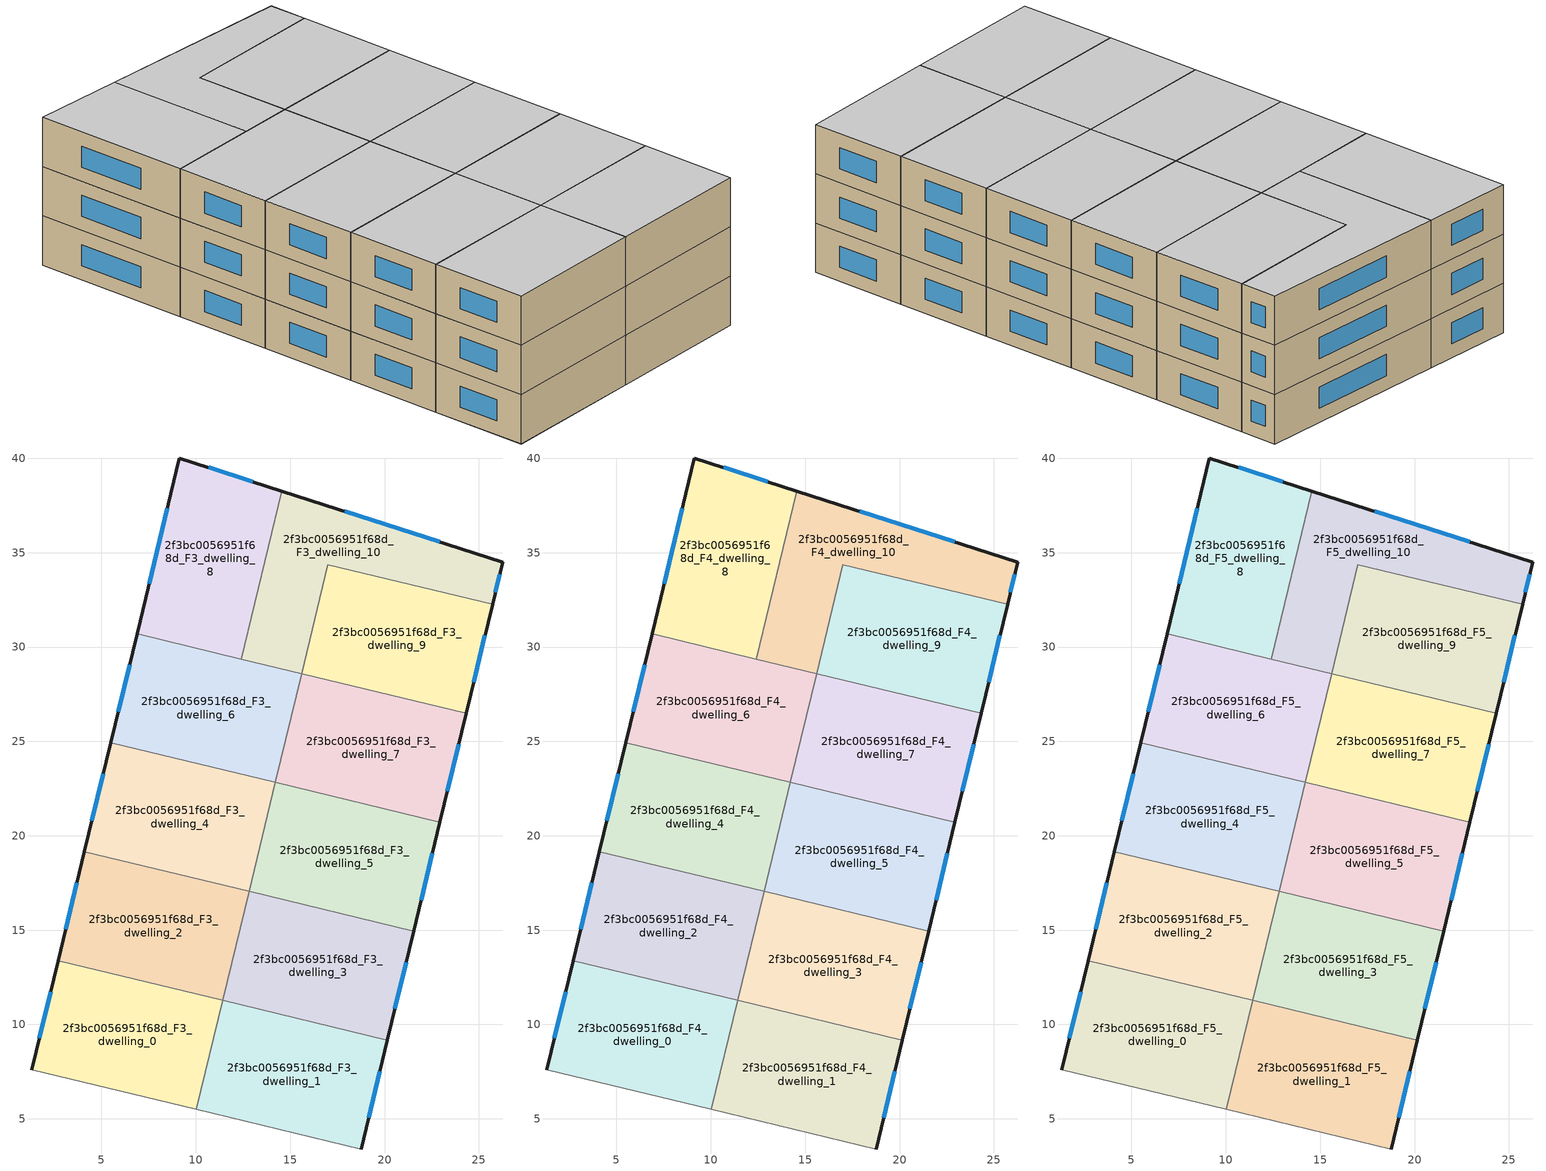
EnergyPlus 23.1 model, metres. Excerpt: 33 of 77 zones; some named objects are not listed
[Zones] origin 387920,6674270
2f3bc0056951f68d_F3_dwelling_0
 floor to 2f3bc0056951f68d_F2_dwelling_0 (EU_floor_Construction): 11.43,11.28 10.03,5.51 1.31,7.61 2.7,13.38 z9
 wall outside (EU_wall_Construction): 2.7,13.38 1.31,7.61 z9:12
 wall adiabatic (EU_wall_Construction): 1.31,7.61 10.03,5.51 z9:12
 wall to 2f3bc0056951f68d_F3_dwelling_1 (EU_wall_Construction): 10.03,5.51 11.43,11.28 z9:12
 wall to 2f3bc0056951f68d_F3_dwelling_2 (EU_wall_Construction): 11.43,11.28 2.7,13.38 z9:12
 window (EU_Window_Construction): 2.3,11.74 1.71,9.26 z9.86:11.14
2f3bc0056951f68d_F3_dwelling_1
 floor to 2f3bc0056951f68d_F2_dwelling_1 (EU_floor_Construction): 20.15,9.17 18.75,3.4 10.03,5.51 11.43,11.28 z9
 wall outside (EU_wall_Construction): 18.75,3.4 20.15,9.17 z9:12
 wall adiabatic (EU_wall_Construction): 10.03,5.51 18.75,3.4 z9:12
 wall to 2f3bc0056951f68d_F3_dwelling_3 (EU_wall_Construction): 20.15,9.17 11.43,11.28 z9:12
 window (EU_Window_Construction): 19.15,5.05 19.75,7.52 z9.86:11.14
2f3bc0056951f68d_F3_dwelling_10
 floor to 2f3bc0056951f68d_F2_dwelling_10 (EU_floor_Construction): 26.26,34.49 25.72,32.26 17,34.37 15.61,28.6 12.41,29.37 14.56,38.27 z9
 wall outside (EU_wall_Construction): 25.72,32.26 26.26,34.49 14.56,38.27 z9:12
 wall to 2f3bc0056951f68d_F3_dwelling_9 (EU_wall_Construction): 15.61,28.6 17,34.37 25.72,32.26 z9:12
 wall to 2f3bc0056951f68d_F3_dwelling_8 (EU_wall_Construction): 14.56,38.27 12.41,29.37 z9:12
 wall to 2f3bc0056951f68d_F3_dwelling_6 (EU_wall_Construction): 12.41,29.37 15.61,28.6 z9:12
 window (EU_Window_Construction): 22.92,35.57 17.9,37.19 / 25.88,32.9 26.11,33.85 z9.86:11.14
2f3bc0056951f68d_F3_dwelling_2
 floor to 2f3bc0056951f68d_F2_dwelling_2 (EU_floor_Construction): 12.82,17.05 11.43,11.28 2.7,13.38 4.1,19.16 z9
 wall outside (EU_wall_Construction): 4.1,19.16 2.7,13.38 z9:12
 wall to 2f3bc0056951f68d_F3_dwelling_4 (EU_wall_Construction): 12.82,17.05 4.1,19.16 z9:12
 wall to 2f3bc0056951f68d_F3_dwelling_3 (EU_wall_Construction): 11.43,11.28 12.82,17.05 z9:12
 window (EU_Window_Construction): 3.7,17.51 3.1,15.03 z9.86:11.14
2f3bc0056951f68d_F3_dwelling_3
 floor to 2f3bc0056951f68d_F2_dwelling_3 (EU_floor_Construction): 21.54,14.95 20.15,9.17 11.43,11.28 12.82,17.05 z9
 wall outside (EU_wall_Construction): 20.15,9.17 21.54,14.95 z9:12
 wall to 2f3bc0056951f68d_F3_dwelling_5 (EU_wall_Construction): 21.54,14.95 12.82,17.05 z9:12
 window (EU_Window_Construction): 20.55,10.82 21.14,13.3 z9.86:11.14
2f3bc0056951f68d_F3_dwelling_4
 floor to 2f3bc0056951f68d_F2_dwelling_4 (EU_floor_Construction): 14.21,22.82 12.82,17.05 4.1,19.16 5.49,24.93 z9
 wall outside (EU_wall_Construction): 5.49,24.93 4.1,19.16 z9:12
 wall to 2f3bc0056951f68d_F3_dwelling_6 (EU_wall_Construction): 14.21,22.82 5.49,24.93 z9:12
 wall to 2f3bc0056951f68d_F3_dwelling_5 (EU_wall_Construction): 12.82,17.05 14.21,22.82 z9:12
 window (EU_Window_Construction): 5.09,23.28 4.49,20.81 z9.86:11.14
2f3bc0056951f68d_F3_dwelling_5
 floor to 2f3bc0056951f68d_F2_dwelling_5 (EU_floor_Construction): 22.93,20.72 21.54,14.95 12.82,17.05 14.21,22.82 z9
 wall outside (EU_wall_Construction): 21.54,14.95 22.93,20.72 z9:12
 wall to 2f3bc0056951f68d_F3_dwelling_7 (EU_wall_Construction): 22.93,20.72 14.21,22.82 z9:12
 window (EU_Window_Construction): 21.94,16.6 22.54,19.07 z9.86:11.14
2f3bc0056951f68d_F3_dwelling_6
 floor to 2f3bc0056951f68d_F2_dwelling_6 (EU_floor_Construction): 15.61,28.6 14.21,22.82 5.49,24.93 6.88,30.7 z9
 wall outside (EU_wall_Construction): 6.88,30.7 5.49,24.93 z9:12
 wall to 2f3bc0056951f68d_F3_dwelling_7 (EU_wall_Construction): 14.21,22.82 15.61,28.6 z9:12
 wall to 2f3bc0056951f68d_F3_dwelling_8 (EU_wall_Construction): 12.41,29.37 6.88,30.7 z9:12
 window (EU_Window_Construction): 6.49,29.05 5.89,26.58 z9.86:11.14
2f3bc0056951f68d_F3_dwelling_7
 floor to 2f3bc0056951f68d_F2_dwelling_7 (EU_floor_Construction): 24.33,26.49 22.93,20.72 14.21,22.82 15.61,28.6 z9
 wall outside (EU_wall_Construction): 22.93,20.72 24.33,26.49 z9:12
 wall to 2f3bc0056951f68d_F3_dwelling_9 (EU_wall_Construction): 24.33,26.49 15.61,28.6 z9:12
 window (EU_Window_Construction): 23.33,22.37 23.93,24.84 z9.86:11.14
2f3bc0056951f68d_F3_dwelling_8
 floor to 2f3bc0056951f68d_F2_dwelling_8 (EU_floor_Construction): 14.56,38.27 12.41,29.37 6.88,30.7 9.13,40.02 z9
 wall outside (EU_wall_Construction): 14.56,38.27 9.13,40.02 6.88,30.7 z9:12
 window (EU_Window_Construction): 13.01,38.77 10.68,39.52 / 8.49,37.36 7.53,33.36 z9.86:11.14
2f3bc0056951f68d_F3_dwelling_9
 floor to 2f3bc0056951f68d_F2_dwelling_9 (EU_floor_Construction): 25.72,32.26 24.33,26.49 15.61,28.6 17,34.37 z9
 wall outside (EU_wall_Construction): 24.33,26.49 25.72,32.26 z9:12
 window (EU_Window_Construction): 24.73,28.14 25.32,30.61 z9.86:11.14
2f3bc0056951f68d_F4_dwelling_0
 floor to 2f3bc0056951f68d_F3_dwelling_0 (EU_floor_Construction): 11.43,11.28 10.03,5.51 1.31,7.61 2.7,13.38 z12
 wall outside (EU_wall_Construction): 2.7,13.38 1.31,7.61 z12:15
 wall adiabatic (EU_wall_Construction): 1.31,7.61 10.03,5.51 z12:15
 wall to 2f3bc0056951f68d_F4_dwelling_1 (EU_wall_Construction): 10.03,5.51 11.43,11.28 z12:15
 wall to 2f3bc0056951f68d_F4_dwelling_2 (EU_wall_Construction): 11.43,11.28 2.7,13.38 z12:15
 window (EU_Window_Construction): 2.3,11.74 1.71,9.26 z12.86:14.14
2f3bc0056951f68d_F4_dwelling_1
 floor to 2f3bc0056951f68d_F3_dwelling_1 (EU_floor_Construction): 20.15,9.17 18.75,3.4 10.03,5.51 11.43,11.28 z12
 wall outside (EU_wall_Construction): 18.75,3.4 20.15,9.17 z12:15
 wall adiabatic (EU_wall_Construction): 10.03,5.51 18.75,3.4 z12:15
 wall to 2f3bc0056951f68d_F4_dwelling_3 (EU_wall_Construction): 20.15,9.17 11.43,11.28 z12:15
 window (EU_Window_Construction): 19.15,5.05 19.75,7.52 z12.86:14.14
2f3bc0056951f68d_F4_dwelling_10
 floor to 2f3bc0056951f68d_F3_dwelling_10 (EU_floor_Construction): 26.26,34.49 25.72,32.26 17,34.37 15.61,28.6 12.41,29.37 14.56,38.27 z12
 wall outside (EU_wall_Construction): 25.72,32.26 26.26,34.49 14.56,38.27 z12:15
 wall to 2f3bc0056951f68d_F4_dwelling_9 (EU_wall_Construction): 15.61,28.6 17,34.37 25.72,32.26 z12:15
 wall to 2f3bc0056951f68d_F4_dwelling_8 (EU_wall_Construction): 14.56,38.27 12.41,29.37 z12:15
 wall to 2f3bc0056951f68d_F4_dwelling_6 (EU_wall_Construction): 12.41,29.37 15.61,28.6 z12:15
 window (EU_Window_Construction): 22.92,35.57 17.9,37.19 / 25.88,32.9 26.11,33.85 z12.86:14.14
2f3bc0056951f68d_F4_dwelling_2
 floor to 2f3bc0056951f68d_F3_dwelling_2 (EU_floor_Construction): 12.82,17.05 11.43,11.28 2.7,13.38 4.1,19.16 z12
 wall outside (EU_wall_Construction): 4.1,19.16 2.7,13.38 z12:15
 wall to 2f3bc0056951f68d_F4_dwelling_4 (EU_wall_Construction): 12.82,17.05 4.1,19.16 z12:15
 wall to 2f3bc0056951f68d_F4_dwelling_3 (EU_wall_Construction): 11.43,11.28 12.82,17.05 z12:15
 window (EU_Window_Construction): 3.7,17.51 3.1,15.03 z12.86:14.14
2f3bc0056951f68d_F4_dwelling_3
 floor to 2f3bc0056951f68d_F3_dwelling_3 (EU_floor_Construction): 21.54,14.95 20.15,9.17 11.43,11.28 12.82,17.05 z12
 wall outside (EU_wall_Construction): 20.15,9.17 21.54,14.95 z12:15
 wall to 2f3bc0056951f68d_F4_dwelling_5 (EU_wall_Construction): 21.54,14.95 12.82,17.05 z12:15
 window (EU_Window_Construction): 20.55,10.82 21.14,13.3 z12.86:14.14
2f3bc0056951f68d_F4_dwelling_4
 floor to 2f3bc0056951f68d_F3_dwelling_4 (EU_floor_Construction): 14.21,22.82 12.82,17.05 4.1,19.16 5.49,24.93 z12
 wall outside (EU_wall_Construction): 5.49,24.93 4.1,19.16 z12:15
 wall to 2f3bc0056951f68d_F4_dwelling_6 (EU_wall_Construction): 14.21,22.82 5.49,24.93 z12:15
 wall to 2f3bc0056951f68d_F4_dwelling_5 (EU_wall_Construction): 12.82,17.05 14.21,22.82 z12:15
 window (EU_Window_Construction): 5.09,23.28 4.49,20.81 z12.86:14.14
2f3bc0056951f68d_F4_dwelling_5
 floor to 2f3bc0056951f68d_F3_dwelling_5 (EU_floor_Construction): 22.93,20.72 21.54,14.95 12.82,17.05 14.21,22.82 z12
 wall outside (EU_wall_Construction): 21.54,14.95 22.93,20.72 z12:15
 wall to 2f3bc0056951f68d_F4_dwelling_7 (EU_wall_Construction): 22.93,20.72 14.21,22.82 z12:15
 window (EU_Window_Construction): 21.94,16.6 22.54,19.07 z12.86:14.14
2f3bc0056951f68d_F4_dwelling_6
 floor to 2f3bc0056951f68d_F3_dwelling_6 (EU_floor_Construction): 15.61,28.6 14.21,22.82 5.49,24.93 6.88,30.7 z12
 wall outside (EU_wall_Construction): 6.88,30.7 5.49,24.93 z12:15
 wall to 2f3bc0056951f68d_F4_dwelling_7 (EU_wall_Construction): 14.21,22.82 15.61,28.6 z12:15
 wall to 2f3bc0056951f68d_F4_dwelling_8 (EU_wall_Construction): 12.41,29.37 6.88,30.7 z12:15
 window (EU_Window_Construction): 6.49,29.05 5.89,26.58 z12.86:14.14
2f3bc0056951f68d_F4_dwelling_7
 floor to 2f3bc0056951f68d_F3_dwelling_7 (EU_floor_Construction): 24.33,26.49 22.93,20.72 14.21,22.82 15.61,28.6 z12
 wall outside (EU_wall_Construction): 22.93,20.72 24.33,26.49 z12:15
 wall to 2f3bc0056951f68d_F4_dwelling_9 (EU_wall_Construction): 24.33,26.49 15.61,28.6 z12:15
 window (EU_Window_Construction): 23.33,22.37 23.93,24.84 z12.86:14.14
2f3bc0056951f68d_F4_dwelling_8
 floor to 2f3bc0056951f68d_F3_dwelling_8 (EU_floor_Construction): 14.56,38.27 12.41,29.37 6.88,30.7 9.13,40.02 z12
 wall outside (EU_wall_Construction): 14.56,38.27 9.13,40.02 6.88,30.7 z12:15
 window (EU_Window_Construction): 13.01,38.77 10.68,39.52 / 8.49,37.36 7.53,33.36 z12.86:14.14
2f3bc0056951f68d_F4_dwelling_9
 floor to 2f3bc0056951f68d_F3_dwelling_9 (EU_floor_Construction): 25.72,32.26 24.33,26.49 15.61,28.6 17,34.37 z12
 wall outside (EU_wall_Construction): 24.33,26.49 25.72,32.26 z12:15
 window (EU_Window_Construction): 24.73,28.14 25.32,30.61 z12.86:14.14
2f3bc0056951f68d_F5_dwelling_0
 floor to 2f3bc0056951f68d_F4_dwelling_0 (EU_floor_Construction): 11.43,11.28 10.03,5.51 1.31,7.61 2.7,13.38 z15
 wall outside (EU_wall_Construction): 2.7,13.38 1.31,7.61 z15:18
 wall adiabatic (EU_wall_Construction): 1.31,7.61 10.03,5.51 z15:18
 wall to 2f3bc0056951f68d_F5_dwelling_1 (EU_wall_Construction): 10.03,5.51 11.43,11.28 z15:18
 wall to 2f3bc0056951f68d_F5_dwelling_2 (EU_wall_Construction): 11.43,11.28 2.7,13.38 z15:18
 window (EU_Window_Construction): 2.3,11.74 1.71,9.26 z15.86:17.14
 ceiling to 2f3bc0056951f68d_F6_dwelling_0 (EU_floor_Construction): 10.03,5.51 11.43,11.28 2.7,13.38 1.31,7.61 z18
2f3bc0056951f68d_F5_dwelling_1
 floor to 2f3bc0056951f68d_F4_dwelling_1 (EU_floor_Construction): 20.15,9.17 18.75,3.4 10.03,5.51 11.43,11.28 z15
 wall outside (EU_wall_Construction): 18.75,3.4 20.15,9.17 z15:18
 wall adiabatic (EU_wall_Construction): 10.03,5.51 18.75,3.4 z15:18
 wall to 2f3bc0056951f68d_F5_dwelling_3 (EU_wall_Construction): 20.15,9.17 11.43,11.28 z15:18
 window (EU_Window_Construction): 19.15,5.05 19.75,7.52 z15.86:17.14
 ceiling to 2f3bc0056951f68d_F6_dwelling_1 (EU_floor_Construction): 18.75,3.4 20.15,9.17 11.43,11.28 10.03,5.51 z18
2f3bc0056951f68d_F5_dwelling_10
 floor to 2f3bc0056951f68d_F4_dwelling_10 (EU_floor_Construction): 26.26,34.49 25.72,32.26 17,34.37 15.61,28.6 12.41,29.37 14.56,38.27 z15
 wall outside (EU_wall_Construction): 25.72,32.26 26.26,34.49 14.56,38.27 z15:18
 wall to 2f3bc0056951f68d_F5_dwelling_9 (EU_wall_Construction): 15.61,28.6 17,34.37 25.72,32.26 z15:18
 wall to 2f3bc0056951f68d_F5_dwelling_8 (EU_wall_Construction): 14.56,38.27 12.41,29.37 z15:18
 wall to 2f3bc0056951f68d_F5_dwelling_6 (EU_wall_Construction): 12.41,29.37 15.61,28.6 z15:18
 window (EU_Window_Construction): 22.92,35.57 17.9,37.19 / 25.88,32.9 26.11,33.85 z15.86:17.14
 ceiling to 2f3bc0056951f68d_F6_dwelling_10 (EU_floor_Construction): 25.72,32.26 26.26,34.49 14.56,38.27 12.41,29.37 15.61,28.6 17,34.37 z18
2f3bc0056951f68d_F5_dwelling_2
 floor to 2f3bc0056951f68d_F4_dwelling_2 (EU_floor_Construction): 12.82,17.05 11.43,11.28 2.7,13.38 4.1,19.16 z15
 wall outside (EU_wall_Construction): 4.1,19.16 2.7,13.38 z15:18
 wall to 2f3bc0056951f68d_F5_dwelling_4 (EU_wall_Construction): 12.82,17.05 4.1,19.16 z15:18
 wall to 2f3bc0056951f68d_F5_dwelling_3 (EU_wall_Construction): 11.43,11.28 12.82,17.05 z15:18
 window (EU_Window_Construction): 3.7,17.51 3.1,15.03 z15.86:17.14
 ceiling to 2f3bc0056951f68d_F6_dwelling_2 (EU_floor_Construction): 11.43,11.28 12.82,17.05 4.1,19.16 2.7,13.38 z18
2f3bc0056951f68d_F5_dwelling_3
 floor to 2f3bc0056951f68d_F4_dwelling_3 (EU_floor_Construction): 21.54,14.95 20.15,9.17 11.43,11.28 12.82,17.05 z15
 wall outside (EU_wall_Construction): 20.15,9.17 21.54,14.95 z15:18
 wall to 2f3bc0056951f68d_F5_dwelling_5 (EU_wall_Construction): 21.54,14.95 12.82,17.05 z15:18
 window (EU_Window_Construction): 20.55,10.82 21.14,13.3 z15.86:17.14
 ceiling to 2f3bc0056951f68d_F6_dwelling_3 (EU_floor_Construction): 20.15,9.17 21.54,14.95 12.82,17.05 11.43,11.28 z18
2f3bc0056951f68d_F5_dwelling_4
 floor to 2f3bc0056951f68d_F4_dwelling_4 (EU_floor_Construction): 14.21,22.82 12.82,17.05 4.1,19.16 5.49,24.93 z15
 wall outside (EU_wall_Construction): 5.49,24.93 4.1,19.16 z15:18
 wall to 2f3bc0056951f68d_F5_dwelling_6 (EU_wall_Construction): 14.21,22.82 5.49,24.93 z15:18
 wall to 2f3bc0056951f68d_F5_dwelling_5 (EU_wall_Construction): 12.82,17.05 14.21,22.82 z15:18
 window (EU_Window_Construction): 5.09,23.28 4.49,20.81 z15.86:17.14
 ceiling to 2f3bc0056951f68d_F6_dwelling_4 (EU_floor_Construction): 12.82,17.05 14.21,22.82 5.49,24.93 4.1,19.16 z18
2f3bc0056951f68d_F5_dwelling_5
 floor to 2f3bc0056951f68d_F4_dwelling_5 (EU_floor_Construction): 22.93,20.72 21.54,14.95 12.82,17.05 14.21,22.82 z15
 wall outside (EU_wall_Construction): 21.54,14.95 22.93,20.72 z15:18
 wall to 2f3bc0056951f68d_F5_dwelling_7 (EU_wall_Construction): 22.93,20.72 14.21,22.82 z15:18
 window (EU_Window_Construction): 21.94,16.6 22.54,19.07 z15.86:17.14
 ceiling to 2f3bc0056951f68d_F6_dwelling_5 (EU_floor_Construction): 21.54,14.95 22.93,20.72 14.21,22.82 12.82,17.05 z18
2f3bc0056951f68d_F5_dwelling_6
 floor to 2f3bc0056951f68d_F4_dwelling_6 (EU_floor_Construction): 15.61,28.6 14.21,22.82 5.49,24.93 6.88,30.7 z15
 wall outside (EU_wall_Construction): 6.88,30.7 5.49,24.93 z15:18
 wall to 2f3bc0056951f68d_F5_dwelling_7 (EU_wall_Construction): 14.21,22.82 15.61,28.6 z15:18
 wall to 2f3bc0056951f68d_F5_dwelling_8 (EU_wall_Construction): 12.41,29.37 6.88,30.7 z15:18
 window (EU_Window_Construction): 6.49,29.05 5.89,26.58 z15.86:17.14
 ceiling to 2f3bc0056951f68d_F6_dwelling_6 (EU_floor_Construction): 14.21,22.82 15.61,28.6 6.88,30.7 5.49,24.93 z18
2f3bc0056951f68d_F5_dwelling_7
 floor to 2f3bc0056951f68d_F4_dwelling_7 (EU_floor_Construction): 24.33,26.49 22.93,20.72 14.21,22.82 15.61,28.6 z15
 wall outside (EU_wall_Construction): 22.93,20.72 24.33,26.49 z15:18
 wall to 2f3bc0056951f68d_F5_dwelling_9 (EU_wall_Construction): 24.33,26.49 15.61,28.6 z15:18
 window (EU_Window_Construction): 23.33,22.37 23.93,24.84 z15.86:17.14
 ceiling to 2f3bc0056951f68d_F6_dwelling_7 (EU_floor_Construction): 22.93,20.72 24.33,26.49 15.61,28.6 14.21,22.82 z18
2f3bc0056951f68d_F5_dwelling_8
 floor to 2f3bc0056951f68d_F4_dwelling_8 (EU_floor_Construction): 14.56,38.27 12.41,29.37 6.88,30.7 9.13,40.02 z15
 wall outside (EU_wall_Construction): 14.56,38.27 9.13,40.02 6.88,30.7 z15:18
 window (EU_Window_Construction): 13.01,38.77 10.68,39.52 / 8.49,37.36 7.53,33.36 z15.86:17.14
 ceiling to 2f3bc0056951f68d_F6_dwelling_8 (EU_floor_Construction): 12.41,29.37 14.56,38.27 9.13,40.02 6.88,30.7 z18
2f3bc0056951f68d_F5_dwelling_9
 floor to 2f3bc0056951f68d_F4_dwelling_9 (EU_floor_Construction): 25.72,32.26 24.33,26.49 15.61,28.6 17,34.37 z15
 wall outside (EU_wall_Construction): 24.33,26.49 25.72,32.26 z15:18
 window (EU_Window_Construction): 24.73,28.14 25.32,30.61 z15.86:17.14
 ceiling to 2f3bc0056951f68d_F6_dwelling_9 (EU_floor_Construction): 24.33,26.49 25.72,32.26 17,34.37 15.61,28.6 z18
[Building]
EU S2 Campaign: North Axis=0; Terrain=City; Solar Distribution=FullExterior
[Site:Location]
Helsinki-Vantaa.AP: Latitude=60.317; Longitude=24.963; Time Zone=2; Elevation=54.6
[SizingPeriod:WeatherFileDays]
AnnualSizingPeriod: Begin Month=1; Begin Day of Month=1; End Month=12; End Day of Month=31; Day of Week for Start Day=Monday; Use Weather File Daylight Saving Period=No; Use Weather File Rain and Snow Indicators=No
[MATERIAL]
EU_InternalMass_Material: Roughness=MediumRough; Thickness=0.1; Conductivity=1; Density=1800; Specific Heat=900; Thermal Absorptance=0.9; Solar Absorptance=0.7; Visible Absorptance=0.7
[MATERIAL:NOMASS] Roughness=MediumRough; Thermal Absorptance=0.9; Solar Absorptance=0.7; Visible Absorptance=0.7
Name | Thermal Resistance
EU_wall_NoMass | 5.91765
EU_floor_NoMass | 6.2875
[WINDOWMATERIAL:SIMPLEGLAZINGSYSTEM]
EU_Window_SimpleGlazing: UFactor=0.994035; Solar Heat Gain Coefficient=0.7; Visible Transmittance=0.7
[CONSTRUCTION]
EU_wall_Construction: EU_wall_NoMass
EU_floor_Construction: EU_floor_NoMass
EU_Window_Construction: EU_Window_SimpleGlazing
EU_InternalMass_Construction: EU_InternalMass_Material
[ZONE] Type=1; Multiplier=1; Ceiling Height=autocalculate; Floor Area=autocalculate; Part of Total Floor Area=Yes
Name | Volume
2f3bc0056951f68d_F3_dwelling_0; 2f3bc0056951f68d_F4_dwelling_0; 2f3bc0056951f68d_F5_dwelling_0 | 159.869
2f3bc0056951f68d_F3_dwelling_1; 2f3bc0056951f68d_F4_dwelling_1; 2f3bc0056951f68d_F5_dwelling_1 | 159.859
2f3bc0056951f68d_F3_dwelling_10; 2f3bc0056951f68d_F4_dwelling_10; 2f3bc0056951f68d_F5_dwelling_10 | 159.857
2f3bc0056951f68d_F3_dwelling_2; 2f3bc0056951f68d_F4_dwelling_2; 2f3bc0056951f68d_F5_dwelling_2 | 159.853
2f3bc0056951f68d_F3_dwelling_3; 2f3bc0056951f68d_F4_dwelling_3; 2f3bc0056951f68d_F5_dwelling_3; 2f3bc0056951f68d_F3_dwelling_7; 2f3bc0056951f68d_F4_dwelling_7; 2f3bc0056951f68d_F5_dwelling_7 | 159.842
2f3bc0056951f68d_F3_dwelling_4; 2f3bc0056951f68d_F4_dwelling_4; 2f3bc0056951f68d_F5_dwelling_4 | 159.855
2f3bc0056951f68d_F3_dwelling_5; 2f3bc0056951f68d_F4_dwelling_5; 2f3bc0056951f68d_F5_dwelling_5 | 159.848
2f3bc0056951f68d_F3_dwelling_6; 2f3bc0056951f68d_F4_dwelling_6; 2f3bc0056951f68d_F5_dwelling_6 | 159.854
2f3bc0056951f68d_F3_dwelling_8; 2f3bc0056951f68d_F4_dwelling_8; 2f3bc0056951f68d_F5_dwelling_8 | 159.849
2f3bc0056951f68d_F3_dwelling_9; 2f3bc0056951f68d_F4_dwelling_9; 2f3bc0056951f68d_F5_dwelling_9 | 159.847
[INTERNALMASS] Construction=EU_InternalMass_Construction
Name | Zone or ZoneList | Surface Area
2f3bc0056951f68d_F3_dwelling_0_EU_InternalMass | 2f3bc0056951f68d_F3_dwelling_0 | 53.2879
2f3bc0056951f68d_F3_dwelling_1_EU_InternalMass | 2f3bc0056951f68d_F3_dwelling_1 | 53.2868
2f3bc0056951f68d_F3_dwelling_2_EU_InternalMass | 2f3bc0056951f68d_F3_dwelling_2 | 53.2846
2f3bc0056951f68d_F3_dwelling_3_EU_InternalMass | 2f3bc0056951f68d_F3_dwelling_3 | 53.2793
2f3bc0056951f68d_F3_dwelling_4_EU_InternalMass | 2f3bc0056951f68d_F3_dwelling_4 | 53.2829
2f3bc0056951f68d_F3_dwelling_5_EU_InternalMass | 2f3bc0056951f68d_F3_dwelling_5 | 53.2832
2f3bc0056951f68d_F3_dwelling_6_EU_InternalMass | 2f3bc0056951f68d_F3_dwelling_6 | 53.2846
2f3bc0056951f68d_F3_dwelling_7_EU_InternalMass | 2f3bc0056951f68d_F3_dwelling_7 | 53.2793
2f3bc0056951f68d_F3_dwelling_8_EU_InternalMass | 2f3bc0056951f68d_F3_dwelling_8 | 53.286
2f3bc0056951f68d_F3_dwelling_9_EU_InternalMass | 2f3bc0056951f68d_F3_dwelling_9 | 53.2832
2f3bc0056951f68d_F3_dwelling_10_EU_InternalMass | 2f3bc0056951f68d_F3_dwelling_10 | 53.2859
2f3bc0056951f68d_F4_dwelling_0_EU_InternalMass | 2f3bc0056951f68d_F4_dwelling_0 | 53.2879
2f3bc0056951f68d_F4_dwelling_1_EU_InternalMass | 2f3bc0056951f68d_F4_dwelling_1 | 53.2868
2f3bc0056951f68d_F4_dwelling_2_EU_InternalMass | 2f3bc0056951f68d_F4_dwelling_2 | 53.2846
2f3bc0056951f68d_F4_dwelling_3_EU_InternalMass | 2f3bc0056951f68d_F4_dwelling_3 | 53.2793
2f3bc0056951f68d_F4_dwelling_4_EU_InternalMass | 2f3bc0056951f68d_F4_dwelling_4 | 53.2829
2f3bc0056951f68d_F4_dwelling_5_EU_InternalMass | 2f3bc0056951f68d_F4_dwelling_5 | 53.2832
2f3bc0056951f68d_F4_dwelling_6_EU_InternalMass | 2f3bc0056951f68d_F4_dwelling_6 | 53.2846
2f3bc0056951f68d_F4_dwelling_7_EU_InternalMass | 2f3bc0056951f68d_F4_dwelling_7 | 53.2793
2f3bc0056951f68d_F4_dwelling_8_EU_InternalMass | 2f3bc0056951f68d_F4_dwelling_8 | 53.286
2f3bc0056951f68d_F4_dwelling_9_EU_InternalMass | 2f3bc0056951f68d_F4_dwelling_9 | 53.2832
2f3bc0056951f68d_F4_dwelling_10_EU_InternalMass | 2f3bc0056951f68d_F4_dwelling_10 | 53.2859
2f3bc0056951f68d_F5_dwelling_0_EU_InternalMass | 2f3bc0056951f68d_F5_dwelling_0 | 53.2879
2f3bc0056951f68d_F5_dwelling_1_EU_InternalMass | 2f3bc0056951f68d_F5_dwelling_1 | 53.2868
2f3bc0056951f68d_F5_dwelling_2_EU_InternalMass | 2f3bc0056951f68d_F5_dwelling_2 | 53.2846
2f3bc0056951f68d_F5_dwelling_3_EU_InternalMass | 2f3bc0056951f68d_F5_dwelling_3 | 53.2793
2f3bc0056951f68d_F5_dwelling_4_EU_InternalMass | 2f3bc0056951f68d_F5_dwelling_4 | 53.2829
2f3bc0056951f68d_F5_dwelling_5_EU_InternalMass | 2f3bc0056951f68d_F5_dwelling_5 | 53.2832
2f3bc0056951f68d_F5_dwelling_6_EU_InternalMass | 2f3bc0056951f68d_F5_dwelling_6 | 53.2846
2f3bc0056951f68d_F5_dwelling_7_EU_InternalMass | 2f3bc0056951f68d_F5_dwelling_7 | 53.2793
2f3bc0056951f68d_F5_dwelling_8_EU_InternalMass | 2f3bc0056951f68d_F5_dwelling_8 | 53.286
2f3bc0056951f68d_F5_dwelling_9_EU_InternalMass | 2f3bc0056951f68d_F5_dwelling_9 | 53.2832
2f3bc0056951f68d_F5_dwelling_10_EU_InternalMass | 2f3bc0056951f68d_F5_dwelling_10 | 53.2859
[OTHEREQUIPMENT] Fuel Type=Electricity; Design Level Calculation Method=Watts/Area; Power per Zone Floor Area=1; Fraction Latent=0; Fraction Radiant=0; Fraction Lost=0; Carbon Dioxide Generation Rate=0; EndUse Subcategory=EU_Step8_InternalGains
Name | Zone or ZoneList or Space or SpaceList | Schedule
EU_Step8_InternalGain_2f3bc0056951f68d_F3_dwelling_0_f000 | 2f3bc0056951f68d_F3_dwelling_0 | EU_Step8_GainSchedule_2f3bc0056951f68d_F3_dwelling_0_f000
EU_Step8_InternalGain_2f3bc0056951f68d_F3_dwelling_1_f000 | 2f3bc0056951f68d_F3_dwelling_1 | EU_Step8_GainSchedule_2f3bc0056951f68d_F3_dwelling_1_f000
EU_Step8_InternalGain_2f3bc0056951f68d_F3_dwelling_2_f000 | 2f3bc0056951f68d_F3_dwelling_2 | EU_Step8_GainSchedule_2f3bc0056951f68d_F3_dwelling_2_f000
EU_Step8_InternalGain_2f3bc0056951f68d_F3_dwelling_3_f000 | 2f3bc0056951f68d_F3_dwelling_3 | EU_Step8_GainSchedule_2f3bc0056951f68d_F3_dwelling_3_f000
EU_Step8_InternalGain_2f3bc0056951f68d_F3_dwelling_4_f000 | 2f3bc0056951f68d_F3_dwelling_4 | EU_Step8_GainSchedule_2f3bc0056951f68d_F3_dwelling_4_f000
EU_Step8_InternalGain_2f3bc0056951f68d_F3_dwelling_5_f000 | 2f3bc0056951f68d_F3_dwelling_5 | EU_Step8_GainSchedule_2f3bc0056951f68d_F3_dwelling_5_f000
EU_Step8_InternalGain_2f3bc0056951f68d_F3_dwelling_6_f000 | 2f3bc0056951f68d_F3_dwelling_6 | EU_Step8_GainSchedule_2f3bc0056951f68d_F3_dwelling_6_f000
EU_Step8_InternalGain_2f3bc0056951f68d_F3_dwelling_7_f000 | 2f3bc0056951f68d_F3_dwelling_7 | EU_Step8_GainSchedule_2f3bc0056951f68d_F3_dwelling_7_f000
EU_Step8_InternalGain_2f3bc0056951f68d_F3_dwelling_8_f000 | 2f3bc0056951f68d_F3_dwelling_8 | EU_Step8_GainSchedule_2f3bc0056951f68d_F3_dwelling_8_f000
EU_Step8_InternalGain_2f3bc0056951f68d_F3_dwelling_9_f000 | 2f3bc0056951f68d_F3_dwelling_9 | EU_Step8_GainSchedule_2f3bc0056951f68d_F3_dwelling_9_f000
EU_Step8_InternalGain_2f3bc0056951f68d_F3_dwelling_10_f000 | 2f3bc0056951f68d_F3_dwelling_10 | EU_Step8_GainSchedule_2f3bc0056951f68d_F3_dwelling_10_f000
EU_Step8_InternalGain_2f3bc0056951f68d_F4_dwelling_0_f000 | 2f3bc0056951f68d_F4_dwelling_0 | EU_Step8_GainSchedule_2f3bc0056951f68d_F4_dwelling_0_f000
EU_Step8_InternalGain_2f3bc0056951f68d_F4_dwelling_1_f000 | 2f3bc0056951f68d_F4_dwelling_1 | EU_Step8_GainSchedule_2f3bc0056951f68d_F4_dwelling_1_f000
EU_Step8_InternalGain_2f3bc0056951f68d_F4_dwelling_2_f000 | 2f3bc0056951f68d_F4_dwelling_2 | EU_Step8_GainSchedule_2f3bc0056951f68d_F4_dwelling_2_f000
EU_Step8_InternalGain_2f3bc0056951f68d_F4_dwelling_3_f000 | 2f3bc0056951f68d_F4_dwelling_3 | EU_Step8_GainSchedule_2f3bc0056951f68d_F4_dwelling_3_f000
EU_Step8_InternalGain_2f3bc0056951f68d_F4_dwelling_4_f000 | 2f3bc0056951f68d_F4_dwelling_4 | EU_Step8_GainSchedule_2f3bc0056951f68d_F4_dwelling_4_f000
EU_Step8_InternalGain_2f3bc0056951f68d_F4_dwelling_5_f000 | 2f3bc0056951f68d_F4_dwelling_5 | EU_Step8_GainSchedule_2f3bc0056951f68d_F4_dwelling_5_f000
EU_Step8_InternalGain_2f3bc0056951f68d_F4_dwelling_6_f000 | 2f3bc0056951f68d_F4_dwelling_6 | EU_Step8_GainSchedule_2f3bc0056951f68d_F4_dwelling_6_f000
EU_Step8_InternalGain_2f3bc0056951f68d_F4_dwelling_7_f000 | 2f3bc0056951f68d_F4_dwelling_7 | EU_Step8_GainSchedule_2f3bc0056951f68d_F4_dwelling_7_f000
EU_Step8_InternalGain_2f3bc0056951f68d_F4_dwelling_8_f000 | 2f3bc0056951f68d_F4_dwelling_8 | EU_Step8_GainSchedule_2f3bc0056951f68d_F4_dwelling_8_f000
EU_Step8_InternalGain_2f3bc0056951f68d_F4_dwelling_9_f000 | 2f3bc0056951f68d_F4_dwelling_9 | EU_Step8_GainSchedule_2f3bc0056951f68d_F4_dwelling_9_f000
EU_Step8_InternalGain_2f3bc0056951f68d_F4_dwelling_10_f000 | 2f3bc0056951f68d_F4_dwelling_10 | EU_Step8_GainSchedule_2f3bc0056951f68d_F4_dwelling_10_f000
EU_Step8_InternalGain_2f3bc0056951f68d_F5_dwelling_0_f000 | 2f3bc0056951f68d_F5_dwelling_0 | EU_Step8_GainSchedule_2f3bc0056951f68d_F5_dwelling_0_f000
EU_Step8_InternalGain_2f3bc0056951f68d_F5_dwelling_1_f000 | 2f3bc0056951f68d_F5_dwelling_1 | EU_Step8_GainSchedule_2f3bc0056951f68d_F5_dwelling_1_f000
EU_Step8_InternalGain_2f3bc0056951f68d_F5_dwelling_2_f000 | 2f3bc0056951f68d_F5_dwelling_2 | EU_Step8_GainSchedule_2f3bc0056951f68d_F5_dwelling_2_f000
EU_Step8_InternalGain_2f3bc0056951f68d_F5_dwelling_3_f000 | 2f3bc0056951f68d_F5_dwelling_3 | EU_Step8_GainSchedule_2f3bc0056951f68d_F5_dwelling_3_f000
EU_Step8_InternalGain_2f3bc0056951f68d_F5_dwelling_4_f000 | 2f3bc0056951f68d_F5_dwelling_4 | EU_Step8_GainSchedule_2f3bc0056951f68d_F5_dwelling_4_f000
EU_Step8_InternalGain_2f3bc0056951f68d_F5_dwelling_5_f000 | 2f3bc0056951f68d_F5_dwelling_5 | EU_Step8_GainSchedule_2f3bc0056951f68d_F5_dwelling_5_f000
EU_Step8_InternalGain_2f3bc0056951f68d_F5_dwelling_6_f000 | 2f3bc0056951f68d_F5_dwelling_6 | EU_Step8_GainSchedule_2f3bc0056951f68d_F5_dwelling_6_f000
EU_Step8_InternalGain_2f3bc0056951f68d_F5_dwelling_7_f000 | 2f3bc0056951f68d_F5_dwelling_7 | EU_Step8_GainSchedule_2f3bc0056951f68d_F5_dwelling_7_f000
EU_Step8_InternalGain_2f3bc0056951f68d_F5_dwelling_8_f000 | 2f3bc0056951f68d_F5_dwelling_8 | EU_Step8_GainSchedule_2f3bc0056951f68d_F5_dwelling_8_f000
EU_Step8_InternalGain_2f3bc0056951f68d_F5_dwelling_9_f000 | 2f3bc0056951f68d_F5_dwelling_9 | EU_Step8_GainSchedule_2f3bc0056951f68d_F5_dwelling_9_f000
EU_Step8_InternalGain_2f3bc0056951f68d_F5_dwelling_10_f000 | 2f3bc0056951f68d_F5_dwelling_10 | EU_Step8_GainSchedule_2f3bc0056951f68d_F5_dwelling_10_f000
[ZONEVENTILATION:DESIGNFLOWRATE] Schedule=EU_AlwaysOn; Design Flow Rate Calculation Method=AirChanges/Hour; Air Changes per Hour=0.596421; Ventilation Type=Natural; Fan Pressure Rise=0; Fan Total Efficiency=1; Constant Term Coefficient=1; Temperature Term Coefficient=0; Velocity Term Coefficient=0; Velocity Squared Term Coefficient=0; Minimum Indoor Temperature=-100; Maximum Indoor Temperature=100; Delta Temperature=-100; Minimum Outdoor Temperature=-100; Maximum Outdoor Temperature=100; Maximum Wind Speed=40
Name | Zone or ZoneList or Space or SpaceList
EU_ConstantAir_2f3bc0056951f68d_F3_dwelling_0 | 2f3bc0056951f68d_F3_dwelling_0
EU_ConstantAir_2f3bc0056951f68d_F3_dwelling_1 | 2f3bc0056951f68d_F3_dwelling_1
EU_ConstantAir_2f3bc0056951f68d_F3_dwelling_2 | 2f3bc0056951f68d_F3_dwelling_2
EU_ConstantAir_2f3bc0056951f68d_F3_dwelling_3 | 2f3bc0056951f68d_F3_dwelling_3
EU_ConstantAir_2f3bc0056951f68d_F3_dwelling_4 | 2f3bc0056951f68d_F3_dwelling_4
EU_ConstantAir_2f3bc0056951f68d_F3_dwelling_5 | 2f3bc0056951f68d_F3_dwelling_5
EU_ConstantAir_2f3bc0056951f68d_F3_dwelling_6 | 2f3bc0056951f68d_F3_dwelling_6
EU_ConstantAir_2f3bc0056951f68d_F3_dwelling_7 | 2f3bc0056951f68d_F3_dwelling_7
EU_ConstantAir_2f3bc0056951f68d_F3_dwelling_8 | 2f3bc0056951f68d_F3_dwelling_8
EU_ConstantAir_2f3bc0056951f68d_F3_dwelling_9 | 2f3bc0056951f68d_F3_dwelling_9
EU_ConstantAir_2f3bc0056951f68d_F3_dwelling_10 | 2f3bc0056951f68d_F3_dwelling_10
EU_ConstantAir_2f3bc0056951f68d_F4_dwelling_0 | 2f3bc0056951f68d_F4_dwelling_0
EU_ConstantAir_2f3bc0056951f68d_F4_dwelling_1 | 2f3bc0056951f68d_F4_dwelling_1
EU_ConstantAir_2f3bc0056951f68d_F4_dwelling_2 | 2f3bc0056951f68d_F4_dwelling_2
EU_ConstantAir_2f3bc0056951f68d_F4_dwelling_3 | 2f3bc0056951f68d_F4_dwelling_3
EU_ConstantAir_2f3bc0056951f68d_F4_dwelling_4 | 2f3bc0056951f68d_F4_dwelling_4
EU_ConstantAir_2f3bc0056951f68d_F4_dwelling_5 | 2f3bc0056951f68d_F4_dwelling_5
EU_ConstantAir_2f3bc0056951f68d_F4_dwelling_6 | 2f3bc0056951f68d_F4_dwelling_6
EU_ConstantAir_2f3bc0056951f68d_F4_dwelling_7 | 2f3bc0056951f68d_F4_dwelling_7
EU_ConstantAir_2f3bc0056951f68d_F4_dwelling_8 | 2f3bc0056951f68d_F4_dwelling_8
EU_ConstantAir_2f3bc0056951f68d_F4_dwelling_9 | 2f3bc0056951f68d_F4_dwelling_9
EU_ConstantAir_2f3bc0056951f68d_F4_dwelling_10 | 2f3bc0056951f68d_F4_dwelling_10
EU_ConstantAir_2f3bc0056951f68d_F5_dwelling_0 | 2f3bc0056951f68d_F5_dwelling_0
EU_ConstantAir_2f3bc0056951f68d_F5_dwelling_1 | 2f3bc0056951f68d_F5_dwelling_1
EU_ConstantAir_2f3bc0056951f68d_F5_dwelling_2 | 2f3bc0056951f68d_F5_dwelling_2
EU_ConstantAir_2f3bc0056951f68d_F5_dwelling_3 | 2f3bc0056951f68d_F5_dwelling_3
EU_ConstantAir_2f3bc0056951f68d_F5_dwelling_4 | 2f3bc0056951f68d_F5_dwelling_4
EU_ConstantAir_2f3bc0056951f68d_F5_dwelling_5 | 2f3bc0056951f68d_F5_dwelling_5
EU_ConstantAir_2f3bc0056951f68d_F5_dwelling_6 | 2f3bc0056951f68d_F5_dwelling_6
EU_ConstantAir_2f3bc0056951f68d_F5_dwelling_7 | 2f3bc0056951f68d_F5_dwelling_7
EU_ConstantAir_2f3bc0056951f68d_F5_dwelling_8 | 2f3bc0056951f68d_F5_dwelling_8
EU_ConstantAir_2f3bc0056951f68d_F5_dwelling_9 | 2f3bc0056951f68d_F5_dwelling_9
EU_ConstantAir_2f3bc0056951f68d_F5_dwelling_10 | 2f3bc0056951f68d_F5_dwelling_10
[HVACTEMPLATE:THERMOSTAT] Constant Heating Setpoint=20; Constant Cooling Setpoint=50
EU_HeatOnly_2f3bc0056951f68d_F5_dwelling_4; EU_HeatOnly_2f3bc0056951f68d_F5_dwelling_5; EU_HeatOnly_2f3bc0056951f68d_F5_dwelling_6; EU_HeatOnly_2f3bc0056951f68d_F5_dwelling_7; EU_HeatOnly_2f3bc0056951f68d_F5_dwelling_8; EU_HeatOnly_2f3bc0056951f68d_F5_dwelling_9; EU_HeatOnly_2f3bc0056951f68d_F5_dwelling_10; EU_HeatOnly_2f3bc0056951f68d_F6_dwelling_0; EU_HeatOnly_2f3bc0056951f68d_F6_dwelling_1; EU_HeatOnly_2f3bc0056951f68d_F6_dwelling_2; EU_HeatOnly_2f3bc0056951f68d_F6_dwelling_3; EU_HeatOnly_2f3bc0056951f68d_F6_dwelling_4; EU_HeatOnly_2f3bc0056951f68d_F6_dwelling_5; EU_HeatOnly_2f3bc0056951f68d_F6_dwelling_6; EU_HeatOnly_2f3bc0056951f68d_F6_dwelling_7; EU_HeatOnly_2f3bc0056951f68d_F6_dwelling_8; EU_HeatOnly_2f3bc0056951f68d_F6_dwelling_9; EU_HeatOnly_2f3bc0056951f68d_F6_dwelling_10
[HVACTEMPLATE:ZONE:IDEALLOADSAIRSYSTEM] System Availability Schedule=EU_AlwaysOn; Maximum Heating Supply Air Temperature=50; Minimum Cooling Supply Air Temperature=13; Maximum Heating Supply Air Humidity Ratio=0.0156; Minimum Cooling Supply Air Humidity Ratio=0.0077; Heating Limit=NoLimit; Cooling Limit=NoLimit; Heating Availability Schedule=EU_AlwaysOn; Cooling Availability Schedule=EU_CoolingOff; Dehumidification Control Type=ConstantSensibleHeatRatio; Cooling Sensible Heat Ratio=0.7; Dehumidification Setpoint=60; Humidification Control Type=None; Humidification Setpoint=30; Outdoor Air Method=None; Outdoor Air Flow Rate per Person=0.00944; Outdoor Air Flow Rate per Zone Floor Area=0; Outdoor Air Flow Rate per Zone=0; Demand Controlled Ventilation Type=None; Outdoor Air Economizer Type=NoEconomizer; Heat Recovery Type=None; Sensible Heat Recovery Effectiveness=0.7; Latent Heat Recovery Effectiveness=0.65
Name | Template Thermostat
2f3bc0056951f68d_F3_dwelling_0 | EU_HeatOnly_2f3bc0056951f68d_F3_dwelling_0
2f3bc0056951f68d_F3_dwelling_1 | EU_HeatOnly_2f3bc0056951f68d_F3_dwelling_1
2f3bc0056951f68d_F3_dwelling_2 | EU_HeatOnly_2f3bc0056951f68d_F3_dwelling_2
2f3bc0056951f68d_F3_dwelling_3 | EU_HeatOnly_2f3bc0056951f68d_F3_dwelling_3
2f3bc0056951f68d_F3_dwelling_4 | EU_HeatOnly_2f3bc0056951f68d_F3_dwelling_4
2f3bc0056951f68d_F3_dwelling_5 | EU_HeatOnly_2f3bc0056951f68d_F3_dwelling_5
2f3bc0056951f68d_F3_dwelling_6 | EU_HeatOnly_2f3bc0056951f68d_F3_dwelling_6
2f3bc0056951f68d_F3_dwelling_7 | EU_HeatOnly_2f3bc0056951f68d_F3_dwelling_7
2f3bc0056951f68d_F3_dwelling_8 | EU_HeatOnly_2f3bc0056951f68d_F3_dwelling_8
2f3bc0056951f68d_F3_dwelling_9 | EU_HeatOnly_2f3bc0056951f68d_F3_dwelling_9
2f3bc0056951f68d_F3_dwelling_10 | EU_HeatOnly_2f3bc0056951f68d_F3_dwelling_10
2f3bc0056951f68d_F4_dwelling_0 | EU_HeatOnly_2f3bc0056951f68d_F4_dwelling_0
2f3bc0056951f68d_F4_dwelling_1 | EU_HeatOnly_2f3bc0056951f68d_F4_dwelling_1
2f3bc0056951f68d_F4_dwelling_2 | EU_HeatOnly_2f3bc0056951f68d_F4_dwelling_2
2f3bc0056951f68d_F4_dwelling_3 | EU_HeatOnly_2f3bc0056951f68d_F4_dwelling_3
2f3bc0056951f68d_F4_dwelling_4 | EU_HeatOnly_2f3bc0056951f68d_F4_dwelling_4
2f3bc0056951f68d_F4_dwelling_5 | EU_HeatOnly_2f3bc0056951f68d_F4_dwelling_5
2f3bc0056951f68d_F4_dwelling_6 | EU_HeatOnly_2f3bc0056951f68d_F4_dwelling_6
2f3bc0056951f68d_F4_dwelling_7 | EU_HeatOnly_2f3bc0056951f68d_F4_dwelling_7
2f3bc0056951f68d_F4_dwelling_8 | EU_HeatOnly_2f3bc0056951f68d_F4_dwelling_8
2f3bc0056951f68d_F4_dwelling_9 | EU_HeatOnly_2f3bc0056951f68d_F4_dwelling_9
2f3bc0056951f68d_F4_dwelling_10 | EU_HeatOnly_2f3bc0056951f68d_F4_dwelling_10
2f3bc0056951f68d_F5_dwelling_0 | EU_HeatOnly_2f3bc0056951f68d_F5_dwelling_0
2f3bc0056951f68d_F5_dwelling_1 | EU_HeatOnly_2f3bc0056951f68d_F5_dwelling_1
2f3bc0056951f68d_F5_dwelling_2 | EU_HeatOnly_2f3bc0056951f68d_F5_dwelling_2
2f3bc0056951f68d_F5_dwelling_3 | EU_HeatOnly_2f3bc0056951f68d_F5_dwelling_3
2f3bc0056951f68d_F5_dwelling_4 | EU_HeatOnly_2f3bc0056951f68d_F5_dwelling_4
2f3bc0056951f68d_F5_dwelling_5 | EU_HeatOnly_2f3bc0056951f68d_F5_dwelling_5
2f3bc0056951f68d_F5_dwelling_6 | EU_HeatOnly_2f3bc0056951f68d_F5_dwelling_6
2f3bc0056951f68d_F5_dwelling_7 | EU_HeatOnly_2f3bc0056951f68d_F5_dwelling_7
2f3bc0056951f68d_F5_dwelling_8 | EU_HeatOnly_2f3bc0056951f68d_F5_dwelling_8
2f3bc0056951f68d_F5_dwelling_9 | EU_HeatOnly_2f3bc0056951f68d_F5_dwelling_9
2f3bc0056951f68d_F5_dwelling_10 | EU_HeatOnly_2f3bc0056951f68d_F5_dwelling_10
[SIZING:ZONE] Zone Cooling Design Supply Air Temperature Input Method=SupplyAirTemperature; Zone Cooling Design Supply Air Temperature=13; Zone Heating Design Supply Air Temperature Input Method=SupplyAirTemperature; Zone Heating Design Supply Air Temperature=50; Zone Cooling Design Supply Air Humidity Ratio=0.008; Zone Heating Design Supply Air Humidity Ratio=0.008; Cooling Design Air Flow Method=DesignDay; Cooling Design Air Flow Rate=0; Cooling Minimum Air Flow per Zone Floor Area=0.000762; Cooling Minimum Air Flow=0; Cooling Minimum Air Flow Fraction=0.2; Heating Design Air Flow Method=DesignDay; Heating Design Air Flow Rate=0; Heating Maximum Air Flow per Zone Floor Area=0.002032; Heating Maximum Air Flow=0.141576; Heating Maximum Air Flow Fraction=0.3; Account for Dedicated Outdoor Air System=No; Dedicated Outdoor Air System Control Strategy=NeutralSupplyAir; Dedicated Outdoor Air Low Setpoint Temperature for Design=autosize; Dedicated Outdoor Air High Setpoint Temperature for Design=autosize; Zone Load Sizing Method=Sensible Load Only No Latent Load; Zone Latent Cooling Design Supply Air Humidity Ratio Input Method=HumidityRatioDifference; Zone Cooling Design Supply Air Humidity Ratio Difference=0.005; Zone Latent Heating Design Supply Air Humidity Ratio Input Method=HumidityRatioDifference; Zone Humidification Design Supply Air Humidity Ratio Difference=0.005
2f3bc0056951f68d_F3_dwelling_0; 2f3bc0056951f68d_F3_dwelling_1; 2f3bc0056951f68d_F3_dwelling_2; 2f3bc0056951f68d_F3_dwelling_3; 2f3bc0056951f68d_F3_dwelling_4; 2f3bc0056951f68d_F3_dwelling_5; 2f3bc0056951f68d_F3_dwelling_6; 2f3bc0056951f68d_F3_dwelling_7; 2f3bc0056951f68d_F3_dwelling_8; 2f3bc0056951f68d_F3_dwelling_9; 2f3bc0056951f68d_F3_dwelling_10; 2f3bc0056951f68d_F4_dwelling_0; 2f3bc0056951f68d_F4_dwelling_1; 2f3bc0056951f68d_F4_dwelling_2; 2f3bc0056951f68d_F4_dwelling_3; 2f3bc0056951f68d_F4_dwelling_4; 2f3bc0056951f68d_F4_dwelling_5; 2f3bc0056951f68d_F4_dwelling_6; 2f3bc0056951f68d_F4_dwelling_7; 2f3bc0056951f68d_F4_dwelling_8; 2f3bc0056951f68d_F4_dwelling_9; 2f3bc0056951f68d_F4_dwelling_10; 2f3bc0056951f68d_F5_dwelling_0; 2f3bc0056951f68d_F5_dwelling_1; 2f3bc0056951f68d_F5_dwelling_2; 2f3bc0056951f68d_F5_dwelling_3; 2f3bc0056951f68d_F5_dwelling_4; 2f3bc0056951f68d_F5_dwelling_5; 2f3bc0056951f68d_F5_dwelling_6; 2f3bc0056951f68d_F5_dwelling_7; 2f3bc0056951f68d_F5_dwelling_8; 2f3bc0056951f68d_F5_dwelling_9; 2f3bc0056951f68d_F5_dwelling_10
[SCHEDULE:CONSTANT]
Name | Hourly Value
EU_AlwaysOn | 1
EU_CoolingOff | 0
[SCHEDULE:FILE] Column Number=1; Rows to Skip at Top=0; Number of Hours of Data=8760; Column Separator=Comma; Interpolate to Timestep=No; Minutes per Item=60; Adjust Schedule for Daylight Savings=Yes
Name | File
EU_Step8_GainSchedule_2f3bc0056951f68d_F3_dwelling_0_f000 | ../../schedules/2f3bc0056951f68d/2f3bc0056951f68d_F3_dwelling_0_f000_gain.csv
EU_Step8_GainSchedule_2f3bc0056951f68d_F3_dwelling_1_f000 | ../../schedules/2f3bc0056951f68d/2f3bc0056951f68d_F3_dwelling_1_f000_gain.csv
EU_Step8_GainSchedule_2f3bc0056951f68d_F3_dwelling_2_f000 | ../../schedules/2f3bc0056951f68d/2f3bc0056951f68d_F3_dwelling_2_f000_gain.csv
EU_Step8_GainSchedule_2f3bc0056951f68d_F3_dwelling_3_f000 | ../../schedules/2f3bc0056951f68d/2f3bc0056951f68d_F3_dwelling_3_f000_gain.csv
EU_Step8_GainSchedule_2f3bc0056951f68d_F3_dwelling_4_f000 | ../../schedules/2f3bc0056951f68d/2f3bc0056951f68d_F3_dwelling_4_f000_gain.csv
EU_Step8_GainSchedule_2f3bc0056951f68d_F3_dwelling_5_f000 | ../../schedules/2f3bc0056951f68d/2f3bc0056951f68d_F3_dwelling_5_f000_gain.csv
EU_Step8_GainSchedule_2f3bc0056951f68d_F3_dwelling_6_f000 | ../../schedules/2f3bc0056951f68d/2f3bc0056951f68d_F3_dwelling_6_f000_gain.csv
EU_Step8_GainSchedule_2f3bc0056951f68d_F3_dwelling_7_f000 | ../../schedules/2f3bc0056951f68d/2f3bc0056951f68d_F3_dwelling_7_f000_gain.csv
EU_Step8_GainSchedule_2f3bc0056951f68d_F3_dwelling_8_f000 | ../../schedules/2f3bc0056951f68d/2f3bc0056951f68d_F3_dwelling_8_f000_gain.csv
EU_Step8_GainSchedule_2f3bc0056951f68d_F3_dwelling_9_f000 | ../../schedules/2f3bc0056951f68d/2f3bc0056951f68d_F3_dwelling_9_f000_gain.csv
EU_Step8_GainSchedule_2f3bc0056951f68d_F3_dwelling_10_f000 | ../../schedules/2f3bc0056951f68d/2f3bc0056951f68d_F3_dwelling_10_f000_gain.csv
EU_Step8_GainSchedule_2f3bc0056951f68d_F4_dwelling_0_f000 | ../../schedules/2f3bc0056951f68d/2f3bc0056951f68d_F4_dwelling_0_f000_gain.csv
EU_Step8_GainSchedule_2f3bc0056951f68d_F4_dwelling_1_f000 | ../../schedules/2f3bc0056951f68d/2f3bc0056951f68d_F4_dwelling_1_f000_gain.csv
EU_Step8_GainSchedule_2f3bc0056951f68d_F4_dwelling_2_f000 | ../../schedules/2f3bc0056951f68d/2f3bc0056951f68d_F4_dwelling_2_f000_gain.csv
EU_Step8_GainSchedule_2f3bc0056951f68d_F4_dwelling_3_f000 | ../../schedules/2f3bc0056951f68d/2f3bc0056951f68d_F4_dwelling_3_f000_gain.csv
EU_Step8_GainSchedule_2f3bc0056951f68d_F4_dwelling_4_f000 | ../../schedules/2f3bc0056951f68d/2f3bc0056951f68d_F4_dwelling_4_f000_gain.csv
EU_Step8_GainSchedule_2f3bc0056951f68d_F4_dwelling_5_f000 | ../../schedules/2f3bc0056951f68d/2f3bc0056951f68d_F4_dwelling_5_f000_gain.csv
EU_Step8_GainSchedule_2f3bc0056951f68d_F4_dwelling_6_f000 | ../../schedules/2f3bc0056951f68d/2f3bc0056951f68d_F4_dwelling_6_f000_gain.csv
EU_Step8_GainSchedule_2f3bc0056951f68d_F4_dwelling_7_f000 | ../../schedules/2f3bc0056951f68d/2f3bc0056951f68d_F4_dwelling_7_f000_gain.csv
EU_Step8_GainSchedule_2f3bc0056951f68d_F4_dwelling_8_f000 | ../../schedules/2f3bc0056951f68d/2f3bc0056951f68d_F4_dwelling_8_f000_gain.csv
EU_Step8_GainSchedule_2f3bc0056951f68d_F4_dwelling_9_f000 | ../../schedules/2f3bc0056951f68d/2f3bc0056951f68d_F4_dwelling_9_f000_gain.csv
EU_Step8_GainSchedule_2f3bc0056951f68d_F4_dwelling_10_f000 | ../../schedules/2f3bc0056951f68d/2f3bc0056951f68d_F4_dwelling_10_f000_gain.csv
EU_Step8_GainSchedule_2f3bc0056951f68d_F5_dwelling_0_f000 | ../../schedules/2f3bc0056951f68d/2f3bc0056951f68d_F5_dwelling_0_f000_gain.csv
EU_Step8_GainSchedule_2f3bc0056951f68d_F5_dwelling_1_f000 | ../../schedules/2f3bc0056951f68d/2f3bc0056951f68d_F5_dwelling_1_f000_gain.csv
EU_Step8_GainSchedule_2f3bc0056951f68d_F5_dwelling_2_f000 | ../../schedules/2f3bc0056951f68d/2f3bc0056951f68d_F5_dwelling_2_f000_gain.csv
EU_Step8_GainSchedule_2f3bc0056951f68d_F5_dwelling_3_f000 | ../../schedules/2f3bc0056951f68d/2f3bc0056951f68d_F5_dwelling_3_f000_gain.csv
EU_Step8_GainSchedule_2f3bc0056951f68d_F5_dwelling_4_f000 | ../../schedules/2f3bc0056951f68d/2f3bc0056951f68d_F5_dwelling_4_f000_gain.csv
EU_Step8_GainSchedule_2f3bc0056951f68d_F5_dwelling_5_f000 | ../../schedules/2f3bc0056951f68d/2f3bc0056951f68d_F5_dwelling_5_f000_gain.csv
EU_Step8_GainSchedule_2f3bc0056951f68d_F5_dwelling_6_f000 | ../../schedules/2f3bc0056951f68d/2f3bc0056951f68d_F5_dwelling_6_f000_gain.csv
EU_Step8_GainSchedule_2f3bc0056951f68d_F5_dwelling_7_f000 | ../../schedules/2f3bc0056951f68d/2f3bc0056951f68d_F5_dwelling_7_f000_gain.csv
EU_Step8_GainSchedule_2f3bc0056951f68d_F5_dwelling_8_f000 | ../../schedules/2f3bc0056951f68d/2f3bc0056951f68d_F5_dwelling_8_f000_gain.csv
EU_Step8_GainSchedule_2f3bc0056951f68d_F5_dwelling_9_f000 | ../../schedules/2f3bc0056951f68d/2f3bc0056951f68d_F5_dwelling_9_f000_gain.csv
EU_Step8_GainSchedule_2f3bc0056951f68d_F5_dwelling_10_f000 | ../../schedules/2f3bc0056951f68d/2f3bc0056951f68d_F5_dwelling_10_f000_gain.csv
